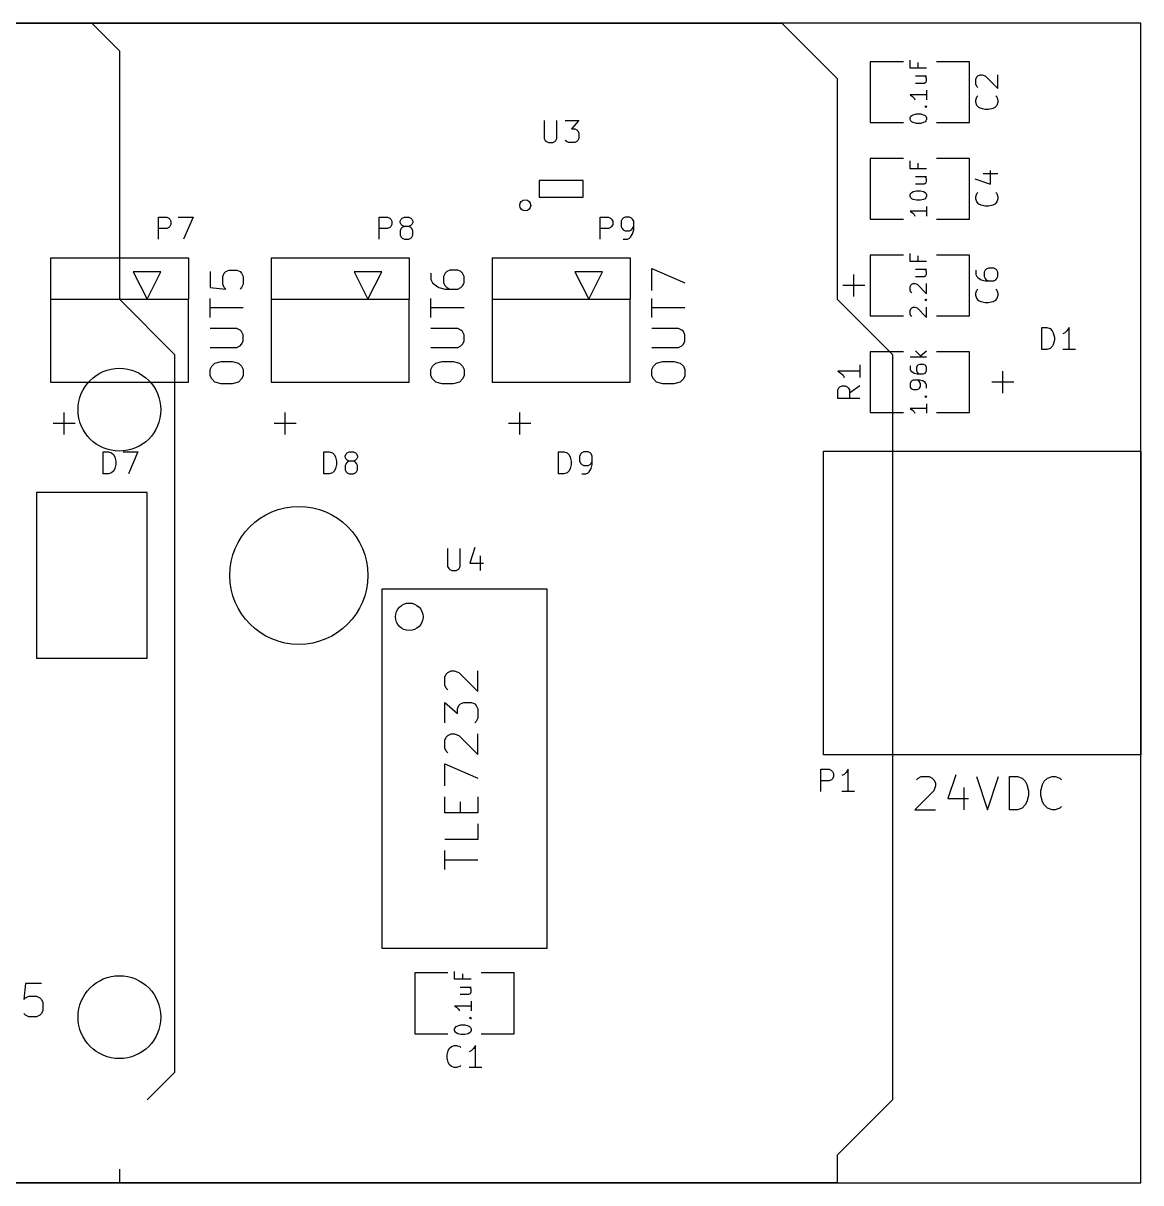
# Model space of a CAD drawing. Header units: inches. Extents: x -0.7 to 4, y -1.05 to 1.05.
# Drawn here: x 1.976 to 4, y -1.05 to 1.05 of the extents above; entities that cross this region are included whole.
import ezdxf

# ---------------------------------------------------------------- set-up
doc = ezdxf.new("R2010")
doc.units = ezdxf.units.IN
doc.layers.add('BLACK', color=1, linetype='CONTINUOUS')

msp = doc.modelspace()

# ---------------------------------------------------------------- linework, layer by layer
at = {"layer": 'BLACK'}
for p, q in [((-0.45, 1.05), (3.35, 1.05)), ((4, 1.05), (0, 1.05)), ((2.1, 1.05), (2.15, 1)), ((3.35, 1.05), (3.45, 0.95)), ((4, -1.05), (4, 1.05)), ((2.15, 1), (2.15, 0.55)), ((3.57, 0.98), (3.51, 0.98)), ((3.51, 0.98), (3.51, 0.87)), ((3.5821, 0.9686), (3.5821, 0.9829)), ((3.6121, 0.9686), (3.5821, 0.9686)), ((3.5964, 0.9786), (3.5964, 0.9686)), ((3.69, 0.98), (3.63, 0.98)), ((3.69, 0.87), (3.69, 0.98)), ((3.45, 0.95), (3.45, 0.55)), ((3.5921, 0.9544), (3.6121, 0.9544)), ((3.6107, 0.953), (3.6093, 0.9544)), ((3.6121, 0.9501), (3.6107, 0.953)), ((3.6107, 0.943), (3.6121, 0.9458)), ((3.6121, 0.9458), (3.6121, 0.9501)), ((3.7012, 0.9489), (3.7031, 0.9527)), ((3.7012, 0.9393), (3.7012, 0.9489)), ((3.7031, 0.9527), (3.705, 0.9546)), ((3.705, 0.9546), (3.7088, 0.9565)), ((3.7088, 0.9565), (3.7126, 0.9565)), ((3.7126, 0.9565), (3.7183, 0.9546)), ((3.7183, 0.9546), (3.7412, 0.9317)), ((3.7412, 0.9317), (3.7412, 0.9565)), ((3.5921, 0.9415), (3.6079, 0.9415)), ((3.6079, 0.9415), (3.6107, 0.943)), ((3.6121, 0.9287), (3.6121, 0.9115)), ((3.7031, 0.9355), (3.7012, 0.9393)), ((3.705, 0.9336), (3.7031, 0.9355)), ((3.6121, 0.9201), (3.5821, 0.9201)), ((3.5821, 0.9201), (3.5864, 0.9172)), ((3.5864, 0.9172), (3.5893, 0.9144)), ((3.5893, 0.9144), (3.5907, 0.9115)), ((3.7012, 0.9108), (3.7031, 0.9165)), ((3.7012, 0.907), (3.7012, 0.9108)), ((3.7031, 0.9012), (3.7012, 0.907)), ((3.7031, 0.9165), (3.705, 0.9184)), ((3.7374, 0.9184), (3.7393, 0.9165)), ((3.7393, 0.9165), (3.7412, 0.9108)), ((3.7412, 0.907), (3.7393, 0.9012)), ((3.7412, 0.9108), (3.7412, 0.907)), ((3.5836, 0.8815), (3.585, 0.8829)), ((3.585, 0.8829), (3.5879, 0.8843)), ((3.5879, 0.8843), (3.5936, 0.8858)), ((3.5936, 0.8858), (3.6007, 0.8858)), ((3.6007, 0.8858), (3.6064, 0.8843)), ((3.6064, 0.8843), (3.6093, 0.8829)), ((3.6093, 0.8986), (3.6107, 0.9001)), ((3.6107, 0.8972), (3.6093, 0.8986)), ((3.6093, 0.8986), (3.6121, 0.8986)), ((3.6093, 0.8829), (3.6107, 0.8815)), ((3.6107, 0.9001), (3.6121, 0.8986)), ((3.6121, 0.8986), (3.6107, 0.8972)), ((3.7069, 0.8974), (3.7031, 0.9012)), ((3.7107, 0.8955), (3.7069, 0.8974)), ((3.7183, 0.8936), (3.7107, 0.8955)), ((3.724, 0.8936), (3.7183, 0.8936)), ((3.7317, 0.8955), (3.724, 0.8936)), ((3.7355, 0.8974), (3.7317, 0.8955)), ((3.7393, 0.9012), (3.7355, 0.8974)), ((2.9195, 0.8738), (2.9195, 0.8414)), ((2.9424, 0.8414), (2.9424, 0.8738)), ((2.9576, 0.8738), (2.9824, 0.8738)), ((2.9824, 0.8738), (2.969, 0.8586)), ((3.51, 0.87), (3.57, 0.87)), ((3.5821, 0.8786), (3.5836, 0.8815)), ((3.5821, 0.8758), (3.5821, 0.8786)), ((3.5836, 0.8729), (3.5821, 0.8758)), ((3.585, 0.8715), (3.5836, 0.8729)), ((3.5879, 0.87), (3.585, 0.8715)), ((3.5936, 0.8686), (3.5879, 0.87)), ((3.6007, 0.8686), (3.5936, 0.8686)), ((3.6064, 0.87), (3.6007, 0.8686)), ((3.6093, 0.8715), (3.6064, 0.87)), ((3.6107, 0.8729), (3.6093, 0.8715)), ((3.6107, 0.8815), (3.6121, 0.8786)), ((3.6121, 0.8758), (3.6107, 0.8729)), ((3.6121, 0.8786), (3.6121, 0.8758)), ((3.63, 0.87), (3.69, 0.87)), ((2.9195, 0.8414), (2.9214, 0.8376)), ((2.9405, 0.8376), (2.9424, 0.8414)), ((2.969, 0.8586), (2.9748, 0.8586)), ((2.9748, 0.8586), (2.9786, 0.8567)), ((2.9786, 0.8567), (2.9805, 0.8548)), ((2.9805, 0.8548), (2.9824, 0.851)), ((2.9824, 0.8414), (2.9805, 0.8376)), ((2.9824, 0.851), (2.9824, 0.8414)), ((2.9214, 0.8376), (2.9233, 0.8357)), ((2.9233, 0.8357), (2.9271, 0.8338)), ((2.9271, 0.8338), (2.9348, 0.8338)), ((2.9348, 0.8338), (2.9386, 0.8357)), ((2.9386, 0.8357), (2.9405, 0.8376)), ((2.9595, 0.8357), (2.9576, 0.8376)), ((2.9633, 0.8338), (2.9595, 0.8357)), ((2.9748, 0.8338), (2.9633, 0.8338)), ((2.9786, 0.8357), (2.9748, 0.8338)), ((2.9805, 0.8376), (2.9786, 0.8357)), ((3.57, 0.805), (3.51, 0.805)), ((3.51, 0.805), (3.51, 0.695)), ((3.5821, 0.7864), (3.5821, 0.8007)), ((3.69, 0.805), (3.63, 0.805)), ((3.69, 0.695), (3.69, 0.805)), ((3.6121, 0.7864), (3.5821, 0.7864)), ((3.5964, 0.7964), (3.5964, 0.7864)), ((3.7145, 0.7777), (3.7412, 0.7777)), ((3.7279, 0.7586), (3.7279, 0.7834)), ((2.99, 0.765), (2.91, 0.765)), ((2.91, 0.765), (2.91, 0.735)), ((2.99, 0.735), (2.99, 0.765)), ((3.5921, 0.7722), (3.6121, 0.7722)), ((3.5921, 0.7593), (3.6079, 0.7593)), ((3.6079, 0.7593), (3.6107, 0.7608)), ((3.6107, 0.7708), (3.6093, 0.7722)), ((3.6121, 0.7679), (3.6107, 0.7708)), ((3.6107, 0.7608), (3.6121, 0.7636)), ((3.6121, 0.7636), (3.6121, 0.7679)), ((3.6993, 0.7681), (3.7279, 0.7586)), ((2.91, 0.735), (2.99, 0.735)), ((3.5821, 0.7393), (3.5836, 0.7422)), ((3.5821, 0.7365), (3.5821, 0.7393)), ((3.5836, 0.7336), (3.5821, 0.7365)), ((3.5836, 0.7422), (3.585, 0.7436)), ((3.585, 0.7436), (3.5879, 0.745)), ((3.5879, 0.745), (3.5936, 0.7465)), ((3.5936, 0.7465), (3.6007, 0.7465)), ((3.6007, 0.7465), (3.6064, 0.745)), ((3.6064, 0.745), (3.6093, 0.7436)), ((3.6093, 0.7436), (3.6107, 0.7422)), ((3.6107, 0.7422), (3.6121, 0.7393)), ((3.6121, 0.7365), (3.6107, 0.7336)), ((3.6121, 0.7393), (3.6121, 0.7365)), ((3.7012, 0.7358), (3.7031, 0.7415)), ((3.7012, 0.732), (3.7012, 0.7358)), ((3.7031, 0.7415), (3.705, 0.7434)), ((3.7374, 0.7434), (3.7393, 0.7415)), ((3.7393, 0.7415), (3.7412, 0.7358)), ((3.7412, 0.7358), (3.7412, 0.732)), ((3.585, 0.7322), (3.5836, 0.7336)), ((3.5879, 0.7307), (3.585, 0.7322)), ((3.5936, 0.7293), (3.5879, 0.7307)), ((3.6007, 0.7293), (3.5936, 0.7293)), ((3.6064, 0.7307), (3.6007, 0.7293)), ((3.6093, 0.7322), (3.6064, 0.7307)), ((3.6107, 0.7336), (3.6093, 0.7322)), ((3.6121, 0.7179), (3.6121, 0.7007)), ((3.7031, 0.7262), (3.7012, 0.732)), ((3.7069, 0.7224), (3.7031, 0.7262)), ((3.7107, 0.7205), (3.7069, 0.7224)), ((3.7183, 0.7186), (3.7107, 0.7205)), ((3.724, 0.7186), (3.7183, 0.7186)), ((3.7317, 0.7205), (3.724, 0.7186)), ((3.7355, 0.7224), (3.7317, 0.7205)), ((3.7393, 0.7262), (3.7355, 0.7224)), ((3.7412, 0.732), (3.7393, 0.7262)), ((2.2205, 0.6588), (2.2205, 0.6988)), ((2.2205, 0.6988), (2.2358, 0.6988)), ((2.2358, 0.6988), (2.2396, 0.6969)), ((2.2396, 0.6969), (2.2415, 0.695)), ((2.2415, 0.695), (2.2434, 0.6912)), ((2.2567, 0.6988), (2.2834, 0.6988)), ((2.2834, 0.6988), (2.2662, 0.6588)), ((2.6205, 0.6588), (2.6205, 0.6988)), ((2.6205, 0.6988), (2.6358, 0.6988)), ((2.6358, 0.6988), (2.6396, 0.6969)), ((2.6396, 0.6969), (2.6415, 0.695)), ((2.6415, 0.695), (2.6434, 0.6912)), ((2.6586, 0.6912), (2.6605, 0.695)), ((2.6605, 0.695), (2.6624, 0.6969)), ((2.6624, 0.6969), (2.6662, 0.6988)), ((2.6662, 0.6988), (2.6739, 0.6988)), ((2.6739, 0.6988), (2.6777, 0.6969)), ((2.6777, 0.6969), (2.6796, 0.695)), ((2.6796, 0.695), (2.6815, 0.6912)), ((3.0205, 0.6588), (3.0205, 0.6988)), ((3.0205, 0.6988), (3.0358, 0.6988)), ((3.0358, 0.6988), (3.0396, 0.6969)), ((3.0396, 0.6969), (3.0415, 0.695)), ((3.0415, 0.695), (3.0434, 0.6912)), ((3.0605, 0.695), (3.0586, 0.6912)), ((3.0624, 0.6969), (3.0605, 0.695)), ((3.0662, 0.6988), (3.0624, 0.6969)), ((3.0739, 0.6988), (3.0662, 0.6988)), ((3.0777, 0.6969), (3.0739, 0.6988)), ((3.0796, 0.695), (3.0777, 0.6969)), ((3.0815, 0.6912), (3.0796, 0.695)), ((3.51, 0.695), (3.57, 0.695)), ((3.6121, 0.7093), (3.5821, 0.7093)), ((3.5821, 0.7093), (3.5864, 0.7064)), ((3.5864, 0.7064), (3.5893, 0.7036)), ((3.5893, 0.7036), (3.5907, 0.7007)), ((3.63, 0.695), (3.69, 0.695)), ((2.2358, 0.6779), (2.2205, 0.6779)), ((2.2396, 0.6798), (2.2358, 0.6779)), ((2.2415, 0.6817), (2.2396, 0.6798)), ((2.2434, 0.6855), (2.2415, 0.6817)), ((2.2434, 0.6912), (2.2434, 0.6855)), ((2.6358, 0.6779), (2.6205, 0.6779)), ((2.6396, 0.6798), (2.6358, 0.6779)), ((2.6415, 0.6817), (2.6396, 0.6798)), ((2.6434, 0.6855), (2.6415, 0.6817)), ((2.6434, 0.6912), (2.6434, 0.6855)), ((2.6586, 0.6893), (2.6586, 0.6912)), ((2.6605, 0.6855), (2.6586, 0.6893)), ((2.6605, 0.6779), (2.6586, 0.674)), ((2.6586, 0.674), (2.6586, 0.6664)), ((2.6624, 0.6836), (2.6605, 0.6855)), ((2.6624, 0.6798), (2.6605, 0.6779)), ((2.6662, 0.6817), (2.6624, 0.6836)), ((2.6662, 0.6817), (2.6624, 0.6798)), ((2.6739, 0.6817), (2.6662, 0.6817)), ((2.6777, 0.6836), (2.6739, 0.6817)), ((2.6777, 0.6798), (2.6739, 0.6817)), ((2.6796, 0.6855), (2.6777, 0.6836)), ((2.6796, 0.6779), (2.6777, 0.6798)), ((2.6815, 0.6893), (2.6796, 0.6855)), ((2.6815, 0.674), (2.6796, 0.6779)), ((2.6815, 0.6912), (2.6815, 0.6893)), ((2.6815, 0.6664), (2.6815, 0.674)), ((3.0358, 0.6779), (3.0205, 0.6779)), ((3.0396, 0.6798), (3.0358, 0.6779)), ((3.0415, 0.6817), (3.0396, 0.6798)), ((3.0434, 0.6855), (3.0415, 0.6817)), ((3.0434, 0.6912), (3.0434, 0.6855)), ((3.0586, 0.6912), (3.0586, 0.6817)), ((3.0586, 0.6817), (3.0605, 0.6779)), ((3.0605, 0.6779), (3.0624, 0.676)), ((3.0624, 0.676), (3.0662, 0.674)), ((3.0662, 0.674), (3.0739, 0.674)), ((3.0739, 0.674), (3.0777, 0.676)), ((3.0777, 0.676), (3.0796, 0.6779)), ((3.0796, 0.6779), (3.0815, 0.6817)), ((3.0796, 0.6683), (3.0815, 0.676)), ((3.0815, 0.676), (3.0815, 0.6912)), ((2.6586, 0.6664), (2.6605, 0.6626)), ((2.6605, 0.6626), (2.6624, 0.6607)), ((2.6624, 0.6607), (2.6662, 0.6588)), ((2.6662, 0.6588), (2.6739, 0.6588)), ((2.6739, 0.6588), (2.6777, 0.6607)), ((2.6777, 0.6607), (2.6796, 0.6626)), ((2.6796, 0.6626), (2.6815, 0.6664)), ((3.0624, 0.6588), (3.07, 0.6588)), ((3.07, 0.6588), (3.0739, 0.6607)), ((3.0739, 0.6607), (3.0758, 0.6626)), ((3.0758, 0.6626), (3.0796, 0.6683)), ((3.57, 0.63), (3.51, 0.63)), ((3.51, 0.63), (3.51, 0.52)), ((3.5821, 0.6186), (3.5821, 0.6329)), ((3.69, 0.63), (3.63, 0.63)), ((3.69, 0.52), (3.69, 0.63)), ((2.025, 0.625), (2.275, 0.625)), ((2.025, 0.625), (2.025, 0.55)), ((2.275, 0.625), (2.275, 0.55)), ((2.425, 0.625), (2.675, 0.625)), ((2.425, 0.625), (2.425, 0.55)), ((2.675, 0.625), (2.675, 0.55)), ((2.825, 0.625), (3.075, 0.625)), ((2.825, 0.625), (2.825, 0.55)), ((3.075, 0.625), (3.075, 0.55)), ((3.6121, 0.6186), (3.5821, 0.6186)), ((3.5964, 0.6286), (3.5964, 0.6186)), ((2.175, 0.6), (2.2, 0.55)), ((2.225, 0.6), (2.175, 0.6)), ((2.2, 0.55), (2.225, 0.6)), ((2.3143, 0.6001), (2.3143, 0.5715)), ((2.3371, 0.5915), (2.34, 0.5972)), ((2.3371, 0.5772), (2.3371, 0.5915)), ((2.34, 0.5972), (2.3429, 0.6001)), ((2.3429, 0.6001), (2.3486, 0.6029)), ((2.3486, 0.6029), (2.3629, 0.6029)), ((2.3629, 0.6029), (2.3686, 0.6001)), ((2.3686, 0.6001), (2.3714, 0.5972)), ((2.3714, 0.5972), (2.3743, 0.5915)), ((2.3743, 0.5915), (2.3743, 0.5772)), ((2.575, 0.6), (2.6, 0.55)), ((2.625, 0.6), (2.575, 0.6)), ((2.6, 0.55), (2.625, 0.6)), ((2.7143, 0.5972), (2.7143, 0.5858)), ((2.74, 0.5972), (2.7371, 0.5915)), ((2.7371, 0.5915), (2.7371, 0.5801)), ((2.7429, 0.6001), (2.74, 0.5972)), ((2.7486, 0.6029), (2.7429, 0.6001)), ((2.7629, 0.6029), (2.7486, 0.6029)), ((2.7686, 0.6001), (2.7629, 0.6029)), ((2.7714, 0.5972), (2.7686, 0.6001)), ((2.7743, 0.5915), (2.7714, 0.5972)), ((2.7743, 0.5801), (2.7743, 0.5915)), ((2.975, 0.6), (3, 0.55)), ((3.025, 0.6), (2.975, 0.6)), ((3, 0.55), (3.025, 0.6)), ((3.1143, 0.5658), (3.1143, 0.6058)), ((3.1143, 0.6058), (3.1743, 0.5801)), ((3.48, 0.555), (3.48, 0.595)), ((3.5921, 0.6044), (3.6121, 0.6044)), ((3.5921, 0.5915), (3.6079, 0.5915)), ((3.6079, 0.5915), (3.6107, 0.593)), ((3.6107, 0.603), (3.6093, 0.6044)), ((3.6121, 0.6001), (3.6107, 0.603)), ((3.6107, 0.593), (3.6121, 0.5958)), ((3.6121, 0.5958), (3.6121, 0.6001)), ((3.7012, 0.6027), (3.7012, 0.595)), ((3.7012, 0.595), (3.7031, 0.5912)), ((3.7031, 0.5912), (3.705, 0.5893)), ((3.705, 0.5893), (3.7107, 0.5855)), ((3.7183, 0.6027), (3.7164, 0.5989)), ((3.7164, 0.5989), (3.7164, 0.5912)), ((3.7164, 0.5912), (3.7183, 0.5874)), ((3.7202, 0.6046), (3.7183, 0.6027)), ((3.724, 0.6065), (3.7202, 0.6046)), ((3.7336, 0.6065), (3.724, 0.6065)), ((3.7374, 0.6046), (3.7336, 0.6065)), ((3.7393, 0.6027), (3.7374, 0.6046)), ((3.7412, 0.5989), (3.7393, 0.6027)), ((3.7393, 0.5874), (3.7412, 0.5912)), ((3.7412, 0.5912), (3.7412, 0.5989)), ((2.3143, 0.5715), (2.3429, 0.5686)), ((2.34, 0.5715), (2.3371, 0.5772)), ((2.3429, 0.5686), (2.34, 0.5715)), ((2.3714, 0.5715), (2.3686, 0.5686)), ((2.3743, 0.5772), (2.3714, 0.5715)), ((2.7143, 0.5858), (2.7171, 0.5801)), ((2.7171, 0.5801), (2.72, 0.5772)), ((2.72, 0.5772), (2.7286, 0.5715)), ((2.7286, 0.5715), (2.74, 0.5686)), ((2.7371, 0.5801), (2.74, 0.5743)), ((2.74, 0.5743), (2.7429, 0.5715)), ((2.74, 0.5686), (2.7629, 0.5686)), ((2.7429, 0.5715), (2.7486, 0.5686)), ((2.7629, 0.5686), (2.7686, 0.5715)), ((2.7686, 0.5715), (2.7714, 0.5743)), ((2.7714, 0.5743), (2.7743, 0.5801)), ((3.5, 0.575), (3.46, 0.575)), ((3.5821, 0.5729), (3.5836, 0.5758)), ((3.5821, 0.5658), (3.5821, 0.5729)), ((3.5836, 0.5758), (3.585, 0.5772)), ((3.585, 0.5772), (3.5879, 0.5787)), ((3.5879, 0.5787), (3.5907, 0.5787)), ((3.5907, 0.5787), (3.595, 0.5772)), ((3.595, 0.5772), (3.6121, 0.5601)), ((3.6121, 0.5601), (3.6121, 0.5787)), ((3.7031, 0.5665), (3.705, 0.5684)), ((3.7107, 0.5855), (3.7183, 0.5836)), ((3.7183, 0.5874), (3.7202, 0.5855)), ((3.7183, 0.5836), (3.7336, 0.5836)), ((3.7202, 0.5855), (3.724, 0.5836)), ((3.7336, 0.5836), (3.7374, 0.5855)), ((3.7374, 0.5855), (3.7393, 0.5874)), ((3.7374, 0.5684), (3.7393, 0.5665)), ((2.025, 0.55), (2.275, 0.55)), ((2.025, 0.55), (2.025, 0.4)), ((2.15, 0.55), (2.25, 0.45)), ((2.275, 0.4), (2.275, 0.55)), ((2.3143, 0.5172), (2.3143, 0.5515)), ((2.425, 0.55), (2.675, 0.55)), ((2.425, 0.55), (2.425, 0.4)), ((2.675, 0.4), (2.675, 0.55)), ((2.7143, 0.5172), (2.7143, 0.5515)), ((2.825, 0.55), (3.075, 0.55)), ((2.825, 0.55), (2.825, 0.4)), ((3.075, 0.4), (3.075, 0.55)), ((3.1143, 0.5172), (3.1143, 0.5515)), ((3.45, 0.55), (3.55, 0.45)), ((3.5836, 0.5629), (3.5821, 0.5658)), ((3.585, 0.5615), (3.5836, 0.5629)), ((3.6093, 0.5486), (3.6107, 0.5501)), ((3.6107, 0.5472), (3.6093, 0.5486)), ((3.6093, 0.5486), (3.6121, 0.5486)), ((3.6107, 0.5501), (3.6121, 0.5486)), ((3.6121, 0.5486), (3.6107, 0.5472)), ((3.7012, 0.5608), (3.7031, 0.5665)), ((3.7012, 0.557), (3.7012, 0.5608)), ((3.7031, 0.5512), (3.7012, 0.557)), ((3.7069, 0.5474), (3.7031, 0.5512)), ((3.7107, 0.5455), (3.7069, 0.5474)), ((3.7355, 0.5474), (3.7317, 0.5455)), ((3.7393, 0.5512), (3.7355, 0.5474)), ((3.7393, 0.5665), (3.7412, 0.5608)), ((3.7412, 0.557), (3.7393, 0.5512)), ((3.7412, 0.5608), (3.7412, 0.557)), ((2.3743, 0.5344), (2.3143, 0.5344)), ((2.7743, 0.5344), (2.7143, 0.5344)), ((3.1743, 0.5344), (3.1143, 0.5344)), ((3.5821, 0.53), (3.5836, 0.5329)), ((3.5821, 0.5229), (3.5821, 0.53)), ((3.5836, 0.5329), (3.585, 0.5343)), ((3.585, 0.5343), (3.5879, 0.5358)), ((3.5879, 0.5358), (3.5907, 0.5358)), ((3.5907, 0.5358), (3.595, 0.5343)), ((3.595, 0.5343), (3.6121, 0.5172)), ((3.6121, 0.5172), (3.6121, 0.5358)), ((3.7183, 0.5436), (3.7107, 0.5455)), ((3.724, 0.5436), (3.7183, 0.5436)), ((3.7317, 0.5455), (3.724, 0.5436)), ((3.51, 0.52), (3.57, 0.52)), ((3.5836, 0.52), (3.5821, 0.5229)), ((3.585, 0.5186), (3.5836, 0.52)), ((3.63, 0.52), (3.69, 0.52)), ((2.3629, 0.4972), (2.3143, 0.4972)), ((2.3686, 0.4943), (2.3629, 0.4972)), ((2.3714, 0.4915), (2.3686, 0.4943)), ((2.3743, 0.4857), (2.3714, 0.4915)), ((2.3743, 0.4743), (2.3743, 0.4857)), ((2.7629, 0.4972), (2.7143, 0.4972)), ((2.7686, 0.4943), (2.7629, 0.4972)), ((2.7714, 0.4915), (2.7686, 0.4943)), ((2.7743, 0.4857), (2.7714, 0.4915)), ((2.7743, 0.4743), (2.7743, 0.4857)), ((3.1629, 0.4972), (3.1143, 0.4972)), ((3.1686, 0.4943), (3.1629, 0.4972)), ((3.1714, 0.4915), (3.1686, 0.4943)), ((3.1743, 0.4857), (3.1714, 0.4915)), ((3.1743, 0.4743), (3.1743, 0.4857)), ((3.8205, 0.4588), (3.8205, 0.4988)), ((3.8205, 0.4988), (3.83, 0.4988)), ((3.83, 0.4988), (3.8358, 0.4969)), ((3.8358, 0.4969), (3.8396, 0.4931)), ((3.8396, 0.4931), (3.8415, 0.4893)), ((3.8415, 0.4893), (3.8434, 0.4817)), ((3.8624, 0.4893), (3.8586, 0.4874)), ((3.8662, 0.4931), (3.8624, 0.4893)), ((3.87, 0.4988), (3.8662, 0.4931)), ((3.87, 0.4588), (3.87, 0.4988)), ((2.3143, 0.4629), (2.3629, 0.4629)), ((2.3629, 0.4629), (2.3686, 0.4657)), ((2.3686, 0.4657), (2.3714, 0.4686)), ((2.3714, 0.4686), (2.3743, 0.4743)), ((2.7143, 0.4629), (2.7629, 0.4629)), ((2.7629, 0.4629), (2.7686, 0.4657)), ((2.7686, 0.4657), (2.7714, 0.4686)), ((2.7714, 0.4686), (2.7743, 0.4743)), ((3.1143, 0.4629), (3.1629, 0.4629)), ((3.1629, 0.4629), (3.1686, 0.4657)), ((3.1686, 0.4657), (3.1714, 0.4686)), ((3.1714, 0.4686), (3.1743, 0.4743)), ((3.8396, 0.4645), (3.8358, 0.4607)), ((3.8415, 0.4683), (3.8396, 0.4645)), ((3.8434, 0.476), (3.8415, 0.4683)), ((3.8434, 0.4817), (3.8434, 0.476)), ((2.25, 0.45), (2.25, -0.85)), ((3.57, 0.455), (3.51, 0.455)), ((3.51, 0.455), (3.51, 0.345)), ((3.55, 0.45), (3.55, -0.9)), ((3.6121, 0.445), (3.5821, 0.445)), ((3.5921, 0.4565), (3.6036, 0.445)), ((3.6007, 0.4479), (3.6121, 0.4565)), ((3.69, 0.455), (3.63, 0.455)), ((3.69, 0.345), (3.69, 0.455)), ((3.83, 0.4588), (3.8205, 0.4588)), ((3.8358, 0.4607), (3.83, 0.4588)), ((3.8815, 0.4588), (3.8586, 0.4588)), ((2.3143, 0.4228), (2.3171, 0.4286)), ((2.3143, 0.4114), (2.3143, 0.4228)), ((2.3171, 0.4286), (2.3229, 0.4343)), ((2.3229, 0.4343), (2.3343, 0.4371)), ((2.3343, 0.4371), (2.3543, 0.4371)), ((2.3543, 0.4371), (2.3657, 0.4343)), ((2.3657, 0.4343), (2.3714, 0.4286)), ((2.3714, 0.4286), (2.3743, 0.4228)), ((2.3743, 0.4228), (2.3743, 0.4114)), ((2.7143, 0.4228), (2.7171, 0.4286)), ((2.7143, 0.4114), (2.7143, 0.4228)), ((2.7171, 0.4286), (2.7229, 0.4343)), ((2.7229, 0.4343), (2.7343, 0.4371)), ((2.7343, 0.4371), (2.7543, 0.4371)), ((2.7543, 0.4371), (2.7657, 0.4343)), ((2.7657, 0.4343), (2.7714, 0.4286)), ((2.7714, 0.4286), (2.7743, 0.4228)), ((2.7743, 0.4228), (2.7743, 0.4114)), ((3.1143, 0.4228), (3.1171, 0.4286)), ((3.1143, 0.4114), (3.1143, 0.4228)), ((3.1171, 0.4286), (3.1229, 0.4343)), ((3.1229, 0.4343), (3.1343, 0.4371)), ((3.1343, 0.4371), (3.1543, 0.4371)), ((3.1543, 0.4371), (3.1657, 0.4343)), ((3.1657, 0.4343), (3.1714, 0.4286)), ((3.1714, 0.4286), (3.1743, 0.4228)), ((3.1743, 0.4228), (3.1743, 0.4114)), ((3.4912, 0.4315), (3.4912, 0.4086)), ((3.5821, 0.4293), (3.5821, 0.4236)), ((3.5821, 0.4236), (3.5836, 0.4207)), ((3.5836, 0.4207), (3.585, 0.4193)), ((3.595, 0.4293), (3.5936, 0.4264)), ((3.5936, 0.4264), (3.5936, 0.4207)), ((3.5936, 0.4207), (3.595, 0.4179)), ((3.5964, 0.4307), (3.595, 0.4293)), ((3.5993, 0.4322), (3.5964, 0.4307)), ((3.6064, 0.4322), (3.5993, 0.4322)), ((3.6093, 0.4307), (3.6064, 0.4322)), ((3.6107, 0.4293), (3.6093, 0.4307)), ((3.6121, 0.4264), (3.6107, 0.4293)), ((3.6107, 0.4179), (3.6121, 0.4207)), ((3.6121, 0.4207), (3.6121, 0.4264)), ((2.025, 0.4), (2.275, 0.4)), ((2.3171, 0.4057), (2.3143, 0.4114)), ((2.3229, 0.4), (2.3171, 0.4057)), ((2.3343, 0.3971), (2.3229, 0.4)), ((2.3657, 0.4), (2.3543, 0.3971)), ((2.3714, 0.4057), (2.3657, 0.4)), ((2.3743, 0.4114), (2.3714, 0.4057)), ((2.425, 0.4), (2.675, 0.4)), ((2.7171, 0.4057), (2.7143, 0.4114)), ((2.7229, 0.4), (2.7171, 0.4057)), ((2.7343, 0.3971), (2.7229, 0.4)), ((2.7657, 0.4), (2.7543, 0.3971)), ((2.7714, 0.4057), (2.7657, 0.4)), ((2.7743, 0.4114), (2.7714, 0.4057)), ((2.825, 0.4), (3.075, 0.4)), ((3.1171, 0.4057), (3.1143, 0.4114)), ((3.1229, 0.4), (3.1171, 0.4057)), ((3.1343, 0.3971), (3.1229, 0.4)), ((3.1657, 0.4), (3.1543, 0.3971)), ((3.1714, 0.4057), (3.1657, 0.4)), ((3.1743, 0.4114), (3.1714, 0.4057)), ((3.4912, 0.42), (3.4512, 0.42)), ((3.4512, 0.42), (3.4569, 0.4162)), ((3.4569, 0.4162), (3.4607, 0.4124)), ((3.4607, 0.4124), (3.4626, 0.4086)), ((3.5836, 0.4007), (3.5821, 0.3978)), ((3.585, 0.4021), (3.5836, 0.4007)), ((3.585, 0.4193), (3.5893, 0.4164)), ((3.5879, 0.4036), (3.585, 0.4021)), ((3.5993, 0.4036), (3.5879, 0.4036)), ((3.5893, 0.4164), (3.595, 0.415)), ((3.595, 0.4179), (3.5964, 0.4164)), ((3.595, 0.415), (3.6064, 0.415)), ((3.5979, 0.4021), (3.595, 0.4036)), ((3.5964, 0.4164), (3.5993, 0.415)), ((3.5993, 0.4007), (3.5979, 0.4021)), ((3.605, 0.4021), (3.5993, 0.4036)), ((3.6007, 0.3978), (3.5993, 0.4007)), ((3.6093, 0.3993), (3.605, 0.4021)), ((3.6064, 0.415), (3.6093, 0.4164)), ((3.6093, 0.4164), (3.6107, 0.4179)), ((3.6107, 0.3978), (3.6093, 0.3993)), ((3.77, 0.4), (3.73, 0.4)), ((3.75, 0.38), (3.75, 0.42)), ((2.3543, 0.3971), (2.3343, 0.3971)), ((2.7543, 0.3971), (2.7343, 0.3971)), ((3.1543, 0.3971), (3.1343, 0.3971)), ((3.4512, 0.3858), (3.4531, 0.3896)), ((3.4512, 0.3705), (3.4512, 0.3858)), ((3.4531, 0.3896), (3.455, 0.3915)), ((3.455, 0.3915), (3.4588, 0.3934)), ((3.4588, 0.3934), (3.4645, 0.3934)), ((3.4645, 0.3934), (3.4683, 0.3915)), ((3.4683, 0.3915), (3.4702, 0.3896)), ((3.4702, 0.3896), (3.4721, 0.3858)), ((3.4912, 0.3934), (3.4721, 0.38)), ((3.4721, 0.3858), (3.4721, 0.3705)), ((3.5821, 0.3978), (3.5821, 0.3921)), ((3.5821, 0.3921), (3.5836, 0.3893)), ((3.5836, 0.3893), (3.585, 0.3878)), ((3.585, 0.3878), (3.5879, 0.3864)), ((3.5879, 0.3864), (3.595, 0.3864)), ((3.595, 0.3864), (3.5979, 0.3878)), ((3.5979, 0.3878), (3.5993, 0.3893)), ((3.5993, 0.3893), (3.6007, 0.3921)), ((3.6007, 0.3921), (3.6007, 0.3978)), ((3.6121, 0.395), (3.6107, 0.3978)), ((3.6121, 0.3893), (3.6121, 0.395)), ((3.4912, 0.3705), (3.4512, 0.3705)), ((3.6093, 0.3735), (3.6107, 0.375)), ((3.6107, 0.3721), (3.6093, 0.3735)), ((3.6093, 0.3735), (3.6121, 0.3735)), ((3.6107, 0.375), (3.6121, 0.3735)), ((3.6121, 0.3735), (3.6107, 0.3721)), ((3.6121, 0.3607), (3.6121, 0.3435)), ((2.05, 0.305), (2.05, 0.345)), ((2.45, 0.305), (2.45, 0.345)), ((2.875, 0.305), (2.875, 0.345)), ((3.51, 0.345), (3.57, 0.345)), ((3.6121, 0.3521), (3.5821, 0.3521)), ((3.5821, 0.3521), (3.5864, 0.3492)), ((3.5864, 0.3492), (3.5893, 0.3464)), ((3.5893, 0.3464), (3.5907, 0.3435)), ((3.63, 0.345), (3.69, 0.345)), ((2.07, 0.325), (2.03, 0.325)), ((2.47, 0.325), (2.43, 0.325)), ((2.895, 0.325), (2.855, 0.325)), ((2.1205, 0.2338), (2.1205, 0.2738)), ((2.1205, 0.2738), (2.13, 0.2738)), ((2.13, 0.2738), (2.1358, 0.2719)), ((2.1567, 0.2738), (2.1834, 0.2738)), ((2.1834, 0.2738), (2.1662, 0.2338)), ((2.5205, 0.2338), (2.5205, 0.2738)), ((2.5205, 0.2738), (2.53, 0.2738)), ((2.53, 0.2738), (2.5358, 0.2719)), ((2.5624, 0.2719), (2.5662, 0.2738)), ((2.5662, 0.2738), (2.5739, 0.2738)), ((2.5739, 0.2738), (2.5777, 0.2719)), ((2.9455, 0.2338), (2.9455, 0.2738)), ((2.9455, 0.2738), (2.955, 0.2738)), ((2.955, 0.2738), (2.9608, 0.2719)), ((2.9912, 0.2738), (2.9874, 0.2719)), ((2.9989, 0.2738), (2.9912, 0.2738)), ((3.0027, 0.2719), (2.9989, 0.2738)), ((3.425, -0.275), (3.425, 0.275)), ((3.425, 0.275), (4, 0.275)), ((4, 0.275), (4, -0.275)), ((2.1358, 0.2719), (2.1396, 0.2681)), ((2.1396, 0.2681), (2.1415, 0.2643)), ((2.1415, 0.2643), (2.1434, 0.2567)), ((2.1434, 0.2567), (2.1434, 0.251)), ((2.5358, 0.2719), (2.5396, 0.2681)), ((2.5396, 0.2681), (2.5415, 0.2643)), ((2.5415, 0.2643), (2.5434, 0.2567)), ((2.5434, 0.2567), (2.5434, 0.251)), ((2.5586, 0.2662), (2.5605, 0.27)), ((2.5586, 0.2643), (2.5586, 0.2662)), ((2.5605, 0.2605), (2.5586, 0.2643)), ((2.5605, 0.2529), (2.5586, 0.249)), ((2.5605, 0.27), (2.5624, 0.2719)), ((2.5624, 0.2586), (2.5605, 0.2605)), ((2.5624, 0.2548), (2.5605, 0.2529)), ((2.5662, 0.2567), (2.5624, 0.2586)), ((2.5662, 0.2567), (2.5624, 0.2548)), ((2.5739, 0.2567), (2.5662, 0.2567)), ((2.5777, 0.2586), (2.5739, 0.2567)), ((2.5777, 0.2548), (2.5739, 0.2567)), ((2.5777, 0.2719), (2.5796, 0.27)), ((2.5796, 0.2605), (2.5777, 0.2586)), ((2.5796, 0.2529), (2.5777, 0.2548)), ((2.5796, 0.27), (2.5815, 0.2662)), ((2.5815, 0.2643), (2.5796, 0.2605)), ((2.5815, 0.249), (2.5796, 0.2529)), ((2.5815, 0.2662), (2.5815, 0.2643)), ((2.9608, 0.2719), (2.9646, 0.2681)), ((2.9646, 0.2681), (2.9665, 0.2643)), ((2.9665, 0.2643), (2.9684, 0.2567)), ((2.9684, 0.2567), (2.9684, 0.251)), ((2.9855, 0.27), (2.9836, 0.2662)), ((2.9836, 0.2662), (2.9836, 0.2567)), ((2.9836, 0.2567), (2.9855, 0.2529)), ((2.9874, 0.2719), (2.9855, 0.27)), ((2.9855, 0.2529), (2.9874, 0.251)), ((3.0046, 0.27), (3.0027, 0.2719)), ((3.0027, 0.251), (3.0046, 0.2529)), ((3.0065, 0.2662), (3.0046, 0.27)), ((3.0046, 0.2529), (3.0065, 0.2567)), ((3.0065, 0.251), (3.0065, 0.2662)), ((2.13, 0.2338), (2.1205, 0.2338)), ((2.1358, 0.2357), (2.13, 0.2338)), ((2.1396, 0.2395), (2.1358, 0.2357)), ((2.1415, 0.2433), (2.1396, 0.2395)), ((2.1434, 0.251), (2.1415, 0.2433)), ((2.53, 0.2338), (2.5205, 0.2338)), ((2.5358, 0.2357), (2.53, 0.2338)), ((2.5396, 0.2395), (2.5358, 0.2357)), ((2.5415, 0.2433), (2.5396, 0.2395)), ((2.5434, 0.251), (2.5415, 0.2433)), ((2.5586, 0.249), (2.5586, 0.2414)), ((2.5586, 0.2414), (2.5605, 0.2376)), ((2.5605, 0.2376), (2.5624, 0.2357)), ((2.5624, 0.2357), (2.5662, 0.2338)), ((2.5662, 0.2338), (2.5739, 0.2338)), ((2.5739, 0.2338), (2.5777, 0.2357)), ((2.5777, 0.2357), (2.5796, 0.2376)), ((2.5796, 0.2376), (2.5815, 0.2414)), ((2.5815, 0.2414), (2.5815, 0.249)), ((2.955, 0.2338), (2.9455, 0.2338)), ((2.9608, 0.2357), (2.955, 0.2338)), ((2.9646, 0.2395), (2.9608, 0.2357)), ((2.9665, 0.2433), (2.9646, 0.2395)), ((2.9684, 0.251), (2.9665, 0.2433)), ((2.9874, 0.251), (2.9912, 0.249)), ((2.9874, 0.2338), (2.995, 0.2338)), ((2.9912, 0.249), (2.9989, 0.249)), ((2.995, 0.2338), (2.9989, 0.2357)), ((2.9989, 0.249), (3.0027, 0.251)), ((2.9989, 0.2357), (3.0008, 0.2376)), ((3.0008, 0.2376), (3.0046, 0.2433)), ((3.0046, 0.2433), (3.0065, 0.251)), ((2.2, 0.2), (2, 0.2)), ((2, 0.2), (2, -0.1)), ((2.2, -0.1), (2.2, 0.2)), ((2.7445, 0.0988), (2.7445, 0.0664)), ((2.7674, 0.0664), (2.7674, 0.0988)), ((2.794, 0.1007), (2.7845, 0.0721)), ((2.8036, 0.0855), (2.8036, 0.0588)), ((2.7445, 0.0664), (2.7464, 0.0626)), ((2.7655, 0.0626), (2.7674, 0.0664)), ((2.7845, 0.0721), (2.8093, 0.0721)), ((2.7464, 0.0626), (2.7483, 0.0607)), ((2.7483, 0.0607), (2.7521, 0.0588)), ((2.7521, 0.0588), (2.7598, 0.0588)), ((2.7598, 0.0588), (2.7636, 0.0607)), ((2.7636, 0.0607), (2.7655, 0.0626)), ((2.925, 0.025), (2.625, 0.025)), ((2.625, 0.025), (2.625, -0.625)), ((2.925, -0.625), (2.925, 0.025)), ((2, -0.1), (2.2, -0.1)), ((2.7421, -0.1286), (2.745, -0.1257)), ((2.745, -0.1257), (2.7507, -0.1229)), ((2.7507, -0.1229), (2.7564, -0.1229)), ((2.7564, -0.1229), (2.765, -0.1257)), ((2.765, -0.1257), (2.7993, -0.16)), ((2.7993, -0.16), (2.7993, -0.1229)), ((2.7393, -0.1343), (2.7421, -0.1286)), ((2.7393, -0.1486), (2.7393, -0.1343)), ((2.7421, -0.1543), (2.7393, -0.1486)), ((2.745, -0.1572), (2.7421, -0.1543)), ((2.7393, -0.2171), (2.7393, -0.18)), ((2.7393, -0.18), (2.7621, -0.2)), ((2.7621, -0.1914), (2.765, -0.1857)), ((2.765, -0.1857), (2.7679, -0.1828)), ((2.7679, -0.1828), (2.7736, -0.18)), ((2.7736, -0.18), (2.7879, -0.18)), ((2.7879, -0.18), (2.7936, -0.1828)), ((2.7936, -0.1828), (2.7964, -0.1857)), ((2.7964, -0.1857), (2.7993, -0.1914)), ((2.7621, -0.2), (2.7621, -0.1914)), ((2.7993, -0.2086), (2.7964, -0.2143)), ((2.7993, -0.1914), (2.7993, -0.2086)), ((2.7964, -0.2143), (2.7936, -0.2171)), ((2.7393, -0.2485), (2.7421, -0.2428)), ((2.7393, -0.2628), (2.7393, -0.2485)), ((2.7421, -0.2428), (2.745, -0.2399)), ((2.745, -0.2399), (2.7507, -0.2371)), ((2.7507, -0.2371), (2.7564, -0.2371)), ((2.7564, -0.2371), (2.765, -0.2399)), ((2.765, -0.2399), (2.7993, -0.2742)), ((2.7993, -0.2742), (2.7993, -0.2371)), ((2.7421, -0.2685), (2.7393, -0.2628)), ((2.745, -0.2714), (2.7421, -0.2685)), ((2.7393, -0.3313), (2.7393, -0.2913)), ((2.7393, -0.2913), (2.7993, -0.317)), ((4, -0.275), (3.425, -0.275)), ((3.4205, -0.3412), (3.4205, -0.3012)), ((3.4205, -0.3012), (3.4358, -0.3012)), ((3.4358, -0.3012), (3.4396, -0.3031)), ((3.4396, -0.3031), (3.4415, -0.305)), ((3.4415, -0.305), (3.4434, -0.3088)), ((3.4434, -0.3145), (3.4415, -0.3183)), ((3.4434, -0.3088), (3.4434, -0.3145)), ((3.4624, -0.3107), (3.4586, -0.3126)), ((3.4662, -0.3069), (3.4624, -0.3107)), ((3.47, -0.3012), (3.4662, -0.3069)), ((3.47, -0.3412), (3.47, -0.3012)), ((3.5965, -0.3171), (3.6022, -0.3143)), ((3.6022, -0.3143), (3.6165, -0.3143)), ((3.6165, -0.3143), (3.6222, -0.3171)), ((3.665, -0.3114), (3.6507, -0.3543)), ((3.7021, -0.3143), (3.7221, -0.3743)), ((3.7221, -0.3743), (3.7421, -0.3143)), ((3.7621, -0.3743), (3.7621, -0.3143)), ((3.7621, -0.3143), (3.7764, -0.3143)), ((3.7764, -0.3143), (3.7849, -0.3171)), ((3.8307, -0.3171), (3.8392, -0.3143)), ((3.8392, -0.3143), (3.8449, -0.3143)), ((3.8449, -0.3143), (3.8535, -0.3171)), ((3.4358, -0.3221), (3.4205, -0.3221)), ((3.4396, -0.3202), (3.4358, -0.3221)), ((3.4415, -0.3183), (3.4396, -0.3202)), ((3.5936, -0.32), (3.5965, -0.3171)), ((3.6222, -0.3171), (3.6251, -0.32)), ((3.6251, -0.32), (3.6279, -0.3257)), ((3.6279, -0.3314), (3.6251, -0.34)), ((3.6279, -0.3257), (3.6279, -0.3314)), ((3.6793, -0.3343), (3.6793, -0.3743)), ((3.7849, -0.3171), (3.7907, -0.3229)), ((3.7907, -0.3229), (3.7935, -0.3286)), ((3.7935, -0.3286), (3.7964, -0.34)), ((3.8192, -0.34), (3.8221, -0.3286)), ((3.8221, -0.3286), (3.8249, -0.3229)), ((3.8249, -0.3229), (3.8307, -0.3171)), ((3.8535, -0.3171), (3.8564, -0.32)), ((2.7393, -0.3799), (2.7393, -0.3513)), ((2.7993, -0.3513), (2.7993, -0.3799)), ((3.4815, -0.3412), (3.4586, -0.3412)), ((3.6251, -0.34), (3.5908, -0.3743)), ((3.6507, -0.3543), (3.6879, -0.3543)), ((3.7964, -0.3486), (3.7935, -0.36)), ((3.7964, -0.34), (3.7964, -0.3486)), ((3.8192, -0.3486), (3.8192, -0.34)), ((3.8221, -0.36), (3.8192, -0.3486)), ((2.7679, -0.3799), (2.7679, -0.3599)), ((3.5908, -0.3743), (3.6279, -0.3743)), ((3.7764, -0.3743), (3.7621, -0.3743)), ((3.7849, -0.3714), (3.7764, -0.3743)), ((3.7907, -0.3657), (3.7849, -0.3714)), ((3.7935, -0.36), (3.7907, -0.3657)), ((3.8249, -0.3657), (3.8221, -0.36)), ((3.8307, -0.3714), (3.8249, -0.3657)), ((3.8392, -0.3743), (3.8307, -0.3714)), ((3.8449, -0.3743), (3.8392, -0.3743)), ((3.8535, -0.3714), (3.8449, -0.3743)), ((3.8564, -0.3686), (3.8535, -0.3714)), ((2.7993, -0.3799), (2.7393, -0.3799)), ((2.7993, -0.3999), (2.7993, -0.4285)), ((2.7993, -0.4285), (2.7393, -0.4285)), ((2.7393, -0.4828), (2.7393, -0.4485)), ((2.7993, -0.4656), (2.7393, -0.4656)), ((2.625, -0.625), (2.925, -0.625)), ((2.745, -0.67), (2.685, -0.67)), ((2.685, -0.67), (2.685, -0.78)), ((2.7571, -0.6814), (2.7571, -0.6671)), ((2.7714, -0.6714), (2.7714, -0.6814)), ((2.865, -0.67), (2.805, -0.67)), ((2.865, -0.78), (2.865, -0.67)), ((1.98, -0.6893), (1.9771, -0.7179)), ((2.0086, -0.6893), (1.98, -0.6893)), ((2.7871, -0.6814), (2.7571, -0.6814)), ((1.98, -0.715), (1.9857, -0.7121)), ((1.9857, -0.7121), (2, -0.7121)), ((2, -0.7121), (2.0057, -0.715)), ((2.7671, -0.6956), (2.7871, -0.6956)), ((2.7671, -0.7085), (2.7829, -0.7085)), ((2.7829, -0.7085), (2.7857, -0.707)), ((2.7857, -0.697), (2.7843, -0.6956)), ((2.7871, -0.6999), (2.7857, -0.697)), ((2.7857, -0.707), (2.7871, -0.7042)), ((2.7871, -0.7042), (2.7871, -0.6999)), ((1.9771, -0.7179), (1.98, -0.715)), ((2.0057, -0.715), (2.0086, -0.7179)), ((2.0086, -0.7179), (2.0114, -0.7236)), ((2.0114, -0.7236), (2.0114, -0.7379)), ((2.7871, -0.7299), (2.7571, -0.7299)), ((2.7571, -0.7299), (2.7614, -0.7328)), ((2.7614, -0.7328), (2.7643, -0.7356)), ((2.7871, -0.7213), (2.7871, -0.7385)), ((1.98, -0.7464), (1.9771, -0.7436)), ((1.9857, -0.7493), (1.98, -0.7464)), ((2, -0.7493), (1.9857, -0.7493)), ((2.0057, -0.7464), (2, -0.7493)), ((2.0086, -0.7436), (2.0057, -0.7464)), ((2.0114, -0.7379), (2.0086, -0.7436)), ((2.7643, -0.7356), (2.7657, -0.7385)), ((2.7843, -0.7514), (2.7857, -0.7499)), ((2.7857, -0.7528), (2.7843, -0.7514)), ((2.7843, -0.7514), (2.7871, -0.7514)), ((2.7857, -0.7499), (2.7871, -0.7514)), ((2.7871, -0.7514), (2.7857, -0.7528)), ((2.7571, -0.7714), (2.7586, -0.7685)), ((2.7571, -0.7742), (2.7571, -0.7714)), ((2.7586, -0.7771), (2.7571, -0.7742)), ((2.7586, -0.7685), (2.76, -0.7671)), ((2.76, -0.7671), (2.7629, -0.7657)), ((2.7629, -0.7657), (2.7686, -0.7642)), ((2.7686, -0.7642), (2.7757, -0.7642)), ((2.7757, -0.7642), (2.7814, -0.7657)), ((2.7814, -0.7657), (2.7843, -0.7671)), ((2.7843, -0.7671), (2.7857, -0.7685)), ((2.7857, -0.7685), (2.7871, -0.7714)), ((2.7871, -0.7742), (2.7857, -0.7771)), ((2.7871, -0.7714), (2.7871, -0.7742)), ((2.685, -0.78), (2.745, -0.78)), ((2.76, -0.7785), (2.7586, -0.7771)), ((2.7629, -0.78), (2.76, -0.7785)), ((2.7686, -0.7814), (2.7629, -0.78)), ((2.7757, -0.7814), (2.7686, -0.7814)), ((2.7814, -0.78), (2.7757, -0.7814)), ((2.7843, -0.7785), (2.7814, -0.78)), ((2.7857, -0.7771), (2.7843, -0.7785)), ((2.805, -0.78), (2.865, -0.78)), ((2.7436, -0.8183), (2.7455, -0.8107)), ((2.7436, -0.824), (2.7436, -0.8183)), ((2.7455, -0.8107), (2.7474, -0.8069)), ((2.7474, -0.8069), (2.7512, -0.8031)), ((2.7512, -0.8031), (2.757, -0.8012)), ((2.757, -0.8012), (2.7608, -0.8012)), ((2.7608, -0.8012), (2.7665, -0.8031)), ((2.7665, -0.8031), (2.7684, -0.805)), ((2.7874, -0.8107), (2.7836, -0.8126)), ((2.7912, -0.8069), (2.7874, -0.8107)), ((2.795, -0.8012), (2.7912, -0.8069)), ((2.795, -0.8412), (2.795, -0.8012)), ((2.7455, -0.8317), (2.7436, -0.824)), ((2.7474, -0.8355), (2.7455, -0.8317)), ((2.7512, -0.8393), (2.7474, -0.8355)), ((2.757, -0.8412), (2.7512, -0.8393)), ((2.7665, -0.8393), (2.7608, -0.8412)), ((2.7684, -0.8374), (2.7665, -0.8393)), ((2.2, -0.9), (2.25, -0.85)), ((2.7608, -0.8412), (2.757, -0.8412)), ((2.8065, -0.8412), (2.7836, -0.8412)), ((3.55, -0.9), (3.45, -1)), ((3.45, -1), (3.45, -1.05)), ((2.15, -1.025), (2.15, -1.05)), ((3.45, -1.05), (-0.45, -1.05)), ((0, -1.05), (4, -1.05))]:
    msp.add_line(p, q, dxfattribs=at)
for centre, radius in [((2.885, 0.72), 0.01), ((2.15, 0.35), 0.075), ((2.475, 0.05), 0.125), ((2.675, -0.025), 0.025), ((2.15, -0.75), 0.075)]:
    msp.add_circle(centre, radius, dxfattribs=at)

doc.saveas('drawing.dxf')
